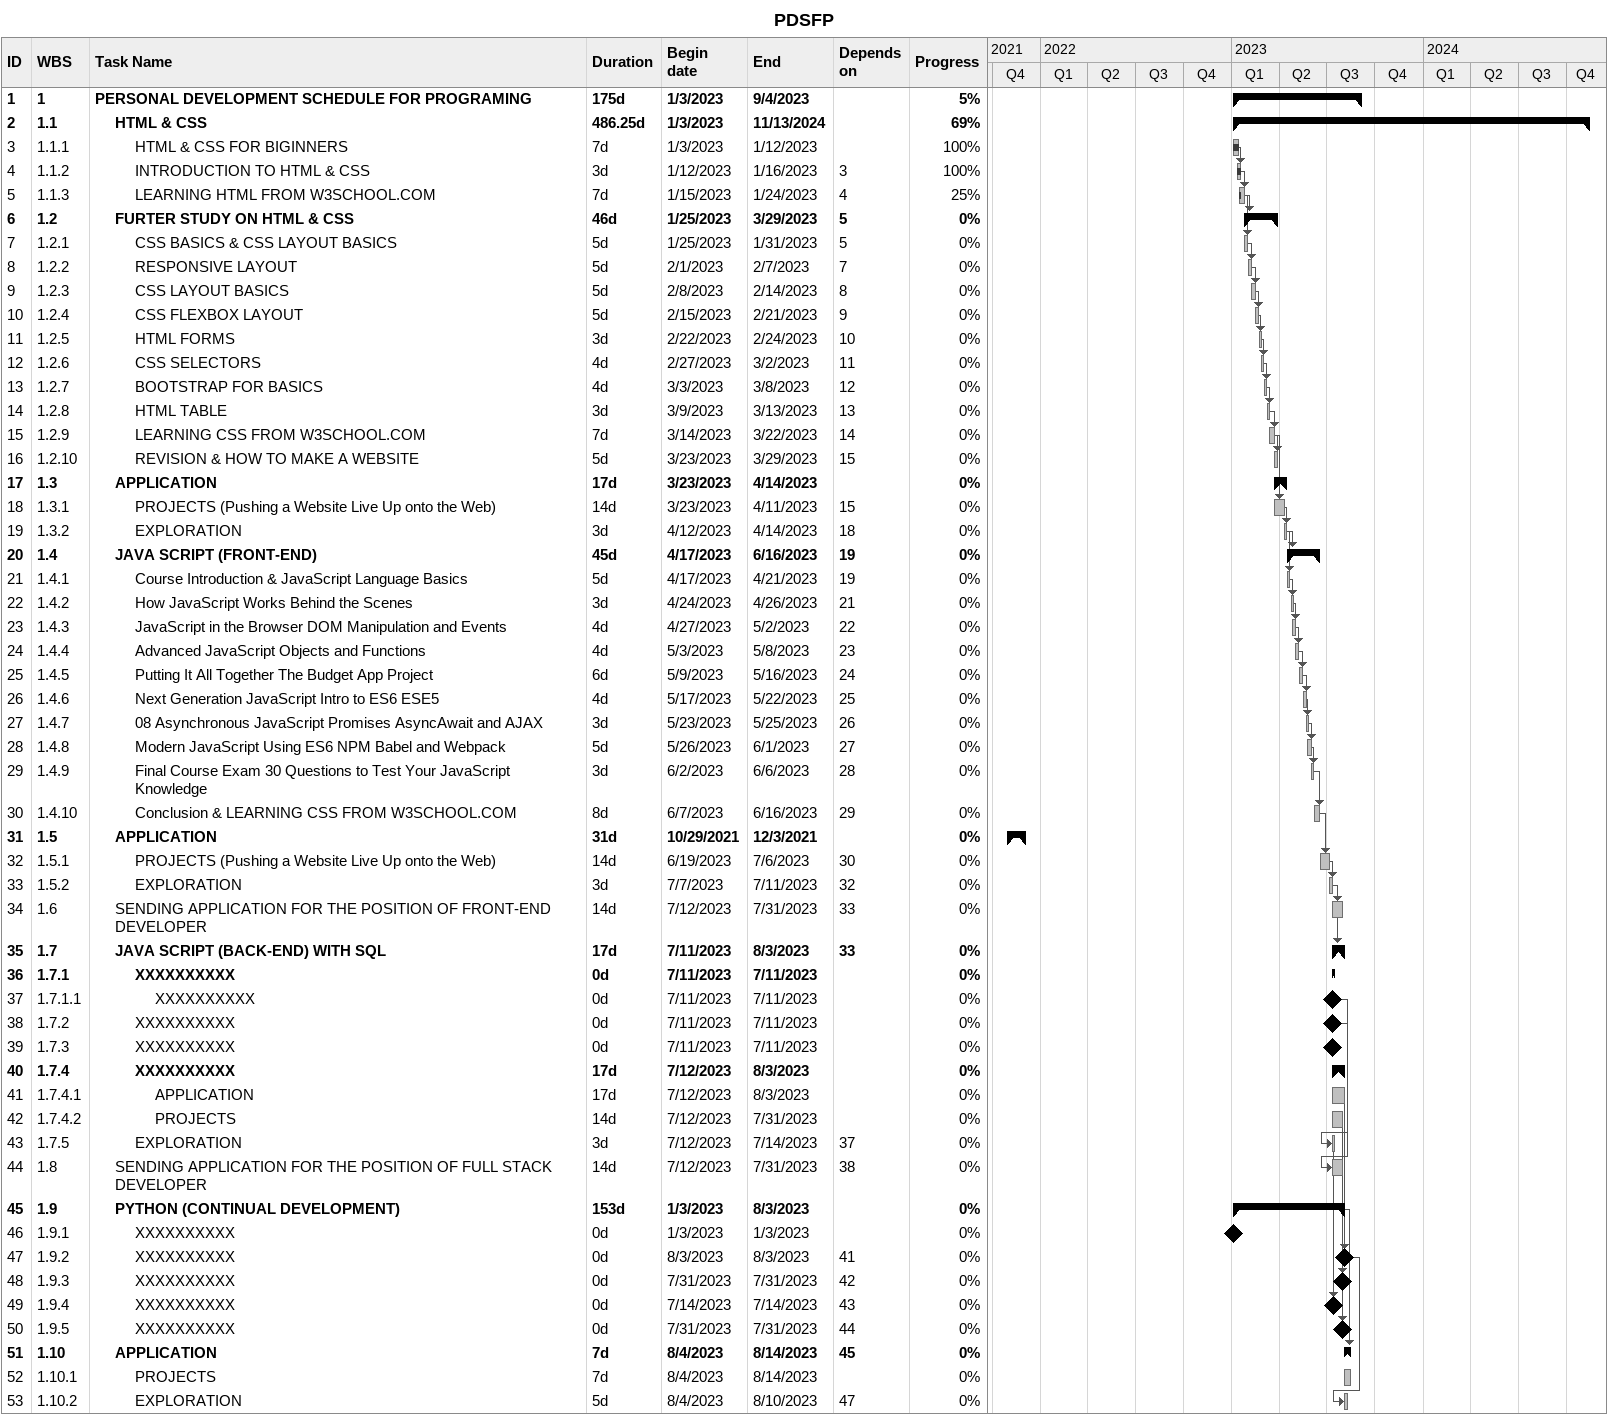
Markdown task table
PDSFP

| ID | WBS | Task | Duration | Start | Finish | Predecessors | % complete |
|---|---|---|---|---|---|---|---|
| 1 | 1 | **PERSONAL DEVELOPMENT SCHEDULE FOR PROGRAMING** | 175d | 2023-01-03 | 2023-09-04 |  | 5 |
| 2 | 1.1 | **HTML & CSS** | 486.25d | 2023-01-03 | 2024-11-13 |  | 69 |
| 3 | 1.1.1 | HTML & CSS FOR BIGINNERS | 7d | 2023-01-03 | 2023-01-12 |  | 100 |
| 4 | 1.1.2 | INTRODUCTION TO HTML & CSS | 3d | 2023-01-12 | 2023-01-16 | 3 | 100 |
| 5 | 1.1.3 | LEARNING HTML FROM W3SCHOOL.COM | 7d | 2023-01-15 | 2023-01-24 | 4 | 25 |
| 6 | 1.2 | **FURTER STUDY ON HTML & CSS** | 46d | 2023-01-25 | 2023-03-29 | 5 | 0 |
| 7 | 1.2.1 | CSS BASICS & CSS LAYOUT BASICS | 5d | 2023-01-25 | 2023-01-31 | 5 | 0 |
| 8 | 1.2.2 | RESPONSIVE LAYOUT | 5d | 2023-02-01 | 2023-02-07 | 7 | 0 |
| 9 | 1.2.3 | CSS LAYOUT BASICS | 5d | 2023-02-08 | 2023-02-14 | 8 | 0 |
| 10 | 1.2.4 | CSS FLEXBOX LAYOUT | 5d | 2023-02-15 | 2023-02-21 | 9 | 0 |
| 11 | 1.2.5 | HTML FORMS | 3d | 2023-02-22 | 2023-02-24 | 10 | 0 |
| 12 | 1.2.6 | CSS SELECTORS | 4d | 2023-02-27 | 2023-03-02 | 11 | 0 |
| 13 | 1.2.7 | BOOTSTRAP FOR BASICS | 4d | 2023-03-03 | 2023-03-08 | 12 | 0 |
| 14 | 1.2.8 | HTML TABLE | 3d | 2023-03-09 | 2023-03-13 | 13 | 0 |
| 15 | 1.2.9 | LEARNING CSS FROM W3SCHOOL.COM | 7d | 2023-03-14 | 2023-03-22 | 14 | 0 |
| 16 | 1.2.10 | REVISION & HOW TO MAKE A WEBSITE | 5d | 2023-03-23 | 2023-03-29 | 15 | 0 |
| 17 | 1.3 | **APPLICATION** | 17d | 2023-03-23 | 2023-04-14 |  | 0 |
| 18 | 1.3.1 | PROJECTS (Pushing a Website Live Up onto the Web) | 14d | 2023-03-23 | 2023-04-11 | 15 | 0 |
| 19 | 1.3.2 | EXPLORATION | 3d | 2023-04-12 | 2023-04-14 | 18 | 0 |
| 20 | 1.4 | **JAVA SCRIPT (FRONT-END)** | 45d | 2023-04-17 | 2023-06-16 | 19 | 0 |
| 21 | 1.4.1 | Course Introduction & JavaScript Language Basics | 5d | 2023-04-17 | 2023-04-21 | 19 | 0 |
| 22 | 1.4.2 | How JavaScript Works Behind the Scenes | 3d | 2023-04-24 | 2023-04-26 | 21 | 0 |
| 23 | 1.4.3 | JavaScript in the Browser DOM Manipulation and Events | 4d | 2023-04-27 | 2023-05-02 | 22 | 0 |
| 24 | 1.4.4 | Advanced JavaScript Objects and Functions | 4d | 2023-05-03 | 2023-05-08 | 23 | 0 |
| 25 | 1.4.5 | Putting It All Together The Budget App Project | 6d | 2023-05-09 | 2023-05-16 | 24 | 0 |
| 26 | 1.4.6 | Next Generation JavaScript Intro to ES6 ESE5 | 4d | 2023-05-17 | 2023-05-22 | 25 | 0 |
| 27 | 1.4.7 | 08 Asynchronous JavaScript Promises AsyncAwait and AJAX | 3d | 2023-05-23 | 2023-05-25 | 26 | 0 |
| 28 | 1.4.8 | Modern JavaScript Using ES6 NPM Babel and Webpack | 5d | 2023-05-26 | 2023-06-01 | 27 | 0 |
| 29 | 1.4.9 | Final Course Exam 30 Questions to Test Your JavaScript Knowledge | 3d | 2023-06-02 | 2023-06-06 | 28 | 0 |
| 30 | 1.4.10 | Conclusion & LEARNING CSS FROM W3SCHOOL.COM | 8d | 2023-06-07 | 2023-06-16 | 29 | 0 |
| 31 | 1.5 | **APPLICATION** | 31d | 2021-10-29 | 2021-12-03 |  | 0 |
| 32 | 1.5.1 | PROJECTS (Pushing a Website Live Up onto the Web) | 14d | 2023-06-19 | 2023-07-06 | 30 | 0 |
| 33 | 1.5.2 | EXPLORATION | 3d | 2023-07-07 | 2023-07-11 | 32 | 0 |
| 34 | 1.6 | SENDING APPLICATION FOR THE POSITION OF FRONT-END DEVELOPER | 14d | 2023-07-12 | 2023-07-31 | 33 | 0 |
| 35 | 1.7 | **JAVA SCRIPT (BACK-END) WITH SQL** | 17d | 2023-07-11 | 2023-08-03 | 33 | 0 |
| 36 | 1.7.1 | **XXXXXXXXXX** | 0d | 2023-07-11 | 2023-07-11 |  | 0 |
| 37 | 1.7.1.1 | XXXXXXXXXX | 0d | 2023-07-11 | 2023-07-11 |  | 0 |
| 38 | 1.7.2 | XXXXXXXXXX | 0d | 2023-07-11 | 2023-07-11 |  | 0 |
| 39 | 1.7.3 | XXXXXXXXXX | 0d | 2023-07-11 | 2023-07-11 |  | 0 |
| 40 | 1.7.4 | **XXXXXXXXXX** | 17d | 2023-07-12 | 2023-08-03 |  | 0 |
| 41 | 1.7.4.1 | APPLICATION | 17d | 2023-07-12 | 2023-08-03 |  | 0 |
| 42 | 1.7.4.2 | PROJECTS | 14d | 2023-07-12 | 2023-07-31 |  | 0 |
| 43 | 1.7.5 | EXPLORATION | 3d | 2023-07-12 | 2023-07-14 | 37 | 0 |
| 44 | 1.8 | SENDING APPLICATION FOR THE POSITION OF FULL STACK DEVELOPER | 14d | 2023-07-12 | 2023-07-31 | 38 | 0 |
| 45 | 1.9 | **PYTHON (CONTINUAL DEVELOPMENT)** | 153d | 2023-01-03 | 2023-08-03 |  | 0 |
| 46 | 1.9.1 | XXXXXXXXXX | 0d | 2023-01-03 | 2023-01-03 |  | 0 |
| 47 | 1.9.2 | XXXXXXXXXX | 0d | 2023-08-03 | 2023-08-03 | 41 | 0 |
| 48 | 1.9.3 | XXXXXXXXXX | 0d | 2023-07-31 | 2023-07-31 | 42 | 0 |
| 49 | 1.9.4 | XXXXXXXXXX | 0d | 2023-07-14 | 2023-07-14 | 43 | 0 |
| 50 | 1.9.5 | XXXXXXXXXX | 0d | 2023-07-31 | 2023-07-31 | 44 | 0 |
| 51 | 1.10 | **APPLICATION** | 7d | 2023-08-04 | 2023-08-14 | 45 | 0 |
| 52 | 1.10.1 | PROJECTS | 7d | 2023-08-04 | 2023-08-14 |  | 0 |
| 53 | 1.10.2 | EXPLORATION | 5d | 2023-08-04 | 2023-08-10 | 47 | 0 |
